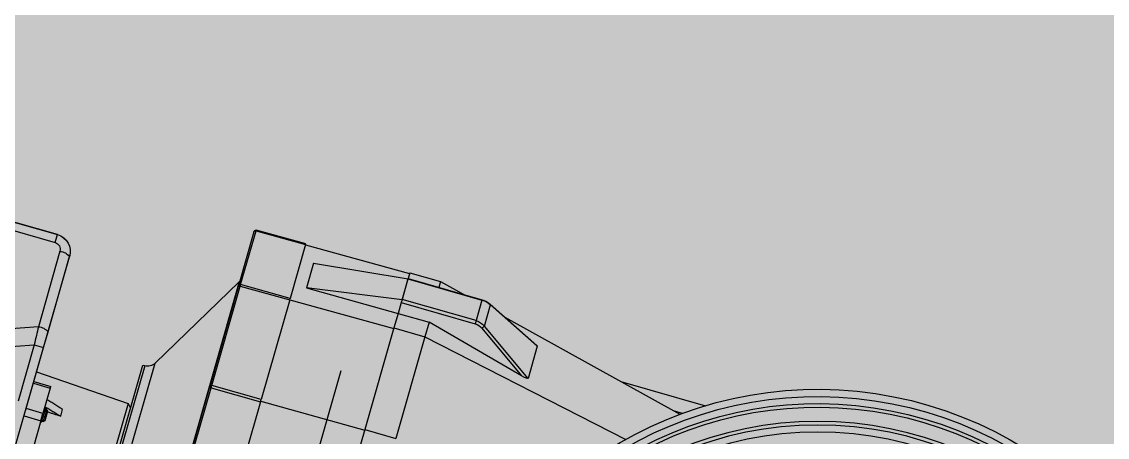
# Model space of a CAD drawing. Header units: millimetres. Extents: x -11451263 to 11578383104, y -507 to 1450429.
# Drawn here: x 12078075.9 to 12078319.1, y 1107343.2 to 1107436.4 of the extents above; entities that cross this region are included whole.
import ezdxf

# ---------------------------------------------------------------- set-up
doc = ezdxf.new("R2010")
doc.units = ezdxf.units.MM
doc.header["$MEASUREMENT"] = 0
doc.layers.get('0').update_dxf_attribs({"linetype": 'CONTINUOUS', "lineweight": 13})
doc.layers.get('Defpoints').update_dxf_attribs({"color": 5, "linetype": 'CONTINUOUS', "lineweight": 13})
doc.layers.add('KT-Net to mau', color=159, linetype='CONTINUOUS', lineweight=18)
doc.layers.add('SPE-MEP-Plumbing', color=90, linetype='CONTINUOUS', lineweight=0)
doc.layers.add('Thiet bi B boi', color=11, linetype='CONTINUOUS')

# ---------------------------------------------------------------- blocks, each defined once
blk = doc.blocks.new('BƠM BB 38774')
at = {"layer": 'Thiet bi B boi'}
for p, q in [((428495.27, 361740.49), (428487.86, 361738.77)), ((428495.27, 361740.49), (428495.27, 361738.77)), ((428504.27, 361740.49), (428495.27, 361740.49)), ((428504.27, 361740.49), (428504.27, 361738.77)), ((428534.47, 361739.98), (428504.27, 361740.24)), ((428534.47, 361740.24), (428548.88, 361740.11)), ((428534.47, 361740.09), (428534.47, 361740.24)), ((428548.88, 361739.96), (428534.47, 361740.09)), ((428534.47, 361740.09), (428534.47, 361724.37)), ((428548.88, 361724.26), (428548.88, 361739.96)), ((428549.37, 361739.61), (428549.37, 361739.5)), ((428549.37, 361739.5), (428549.37, 361723.8)), ((428480.05, 361738.08), (428464.27, 361730.52)), ((428480.15, 361738.2), (428464.47, 361730.69)), ((428480.05, 361731.88), (428480.05, 361738.08)), ((428504.27, 361738.77), (428482.72, 361738.77)), ((428482.72, 361738.77), (428482.72, 361738.69)), ((428482.72, 361738.69), (428482.72, 361732.69)), ((428504.27, 361738.69), (428482.72, 361738.69)), ((428504.27, 361738.77), (428504.27, 361738.75)), ((428530.92, 361735.61), (428504.27, 361738.75)), ((428504.27, 361732.63), (428504.27, 361738.75)), ((428504.27, 361738.69), (428504.27, 361732.69)), ((428475.2, 361735.83), (428420.63, 361723.16)), ((428530.92, 361735.61), (428530.92, 361728.42)), ((428464.27, 361721.1), (428480.05, 361731.88)), ((428464.27, 361730.52), (428464.27, 361730.53)), ((428464.27, 361730.52), (428464.27, 361721.1)), ((428480.59, 361731.11), (428466.27, 361721.32)), ((428482.72, 361732.69), (428482.72, 361731.78)), ((428482.72, 361732.69), (428504.27, 361732.69)), ((428504.27, 361731.78), (428482.72, 361731.78)), ((428504.27, 361732.63), (428530.92, 361728.42)), ((428504.27, 361732.63), (428504.27, 361732.62)), ((428504.27, 361732.62), (428504.27, 361731.78)), ((428504.27, 361731.78), (428504.27, 361728.64)), ((428439.08, 361727.44), (428414.41, 361727.44)), ((428439.06, 361727.44), (428414.42, 361727.44)), ((428466.27, 361721.32), (428495.27, 361728.64)), ((428495.27, 361728.64), (428495.27, 361724.43)), ((428504.27, 361728.64), (428495.27, 361728.64)), ((428504.27, 361728.64), (428504.27, 361724.43)), ((428530.92, 361728.42), (428504.27, 361728.57)), ((428495.27, 361724.43), (428433.25, 361712.22)), ((428495.27, 361724.43), (428495.27, 361694.75)), ((428504.27, 361724.43), (428495.27, 361724.43)), ((428504.27, 361724.43), (428504.27, 361694.75)), ((428534.47, 361724.37), (428548.88, 361724.26)), ((428534.47, 361723.93), (428534.47, 361724.37)), ((428565.83, 361696.49), (428549.44, 361724.87)), ((428549.44, 361724.87), (428549.44, 361668.7)), ((428420.01, 361723.62), (428422.59, 361723.62)), ((428534.47, 361723.99), (428504.27, 361724.22)), ((428548.88, 361723.83), (428534.47, 361723.93)), ((428534.47, 361723.93), (428534.47, 361694.89)), ((428548.88, 361694.82), (428548.88, 361723.83)), ((428549.37, 361723.8), (428549.37, 361723.47)), ((428549.37, 361723.47), (428549.37, 361694.46)), ((428698.4, 361723.62), (428602.05, 361723.62)), ((428602.08, 361721.32), (428602.08, 361723.62)), ((428602.08, 361723.62), (428698.37, 361723.62)), ((428698.37, 361721.32), (428602.08, 361721.32)), ((428464.27, 361721.09), (428464.27, 361721.1)), ((428597.08, 361696.66), (428597.08, 361718.62)), ((428597.08, 361601.74), (428597.08, 361718.61)), ((428600.08, 361719.32), (428600.08, 361697.35)), ((428515.27, 361708.78), (428515.27, 361567.78)), ((428600.08, 361697.35), (428613.95, 361692.26)), ((428504.27, 361694.75), (428495.27, 361694.75)), ((428504.27, 361694.75), (428504.27, 361684.59)), ((428534.47, 361694.46), (428504.27, 361694.61)), ((428534.47, 361694.89), (428548.88, 361694.82)), ((428534.47, 361694.24), (428534.47, 361694.89)), ((428548.88, 361694.17), (428534.47, 361694.24)), ((428534.47, 361694.24), (428534.47, 361678.98)), ((428548.88, 361669.26), (428548.88, 361694.17)), ((428549.37, 361694.46), (428549.37, 361693.98)), ((428549.37, 361693.98), (428549.37, 361668.77)), ((428565.83, 361573.49), (428565.83, 361696.49)), ((428568.97, 361694.99), (428568.43, 361694.99)), ((428568.43, 361694.99), (428568.43, 361574.99)), ((428568.97, 361574.99), (428568.97, 361694.99)), ((428597.08, 361692.17), (428597.08, 361696.66)), ((428597.08, 361601.74), (428597.08, 361692.17)), ((428599.81, 361692.17), (428597.08, 361692.17)), ((428612.21, 361687.62), (428599.81, 361692.17)), ((428599.81, 361692.17), (428599.81, 361675.71)), ((428597.08, 361685.07), (428569.97, 361683.59)), ((428569.97, 361683.59), (428568.97, 361682.47)), ((428569.97, 361683.59), (428569.97, 361669.35)), ((428597.08, 361682.19), (428592.17, 361682.19)), ((428592.17, 361681.72), (428592.17, 361682.19)), ((428592.17, 361681.72), (428592.17, 361674.35)), ((428597.08, 361681.72), (428592.17, 361681.72)), ((428587.17, 361674.94), (428587.17, 361676.89)), ((428591.8, 361675.99), (428591.5, 361675.68)), ((428591.36, 361675.54), (428591.07, 361675.26)), ((428591.07, 361675.26), (428591.07, 361672.5)), ((428591.87, 361674.65), (428591.87, 361674.73)), ((428592.17, 361672.2), (428592.17, 361674.35)), ((428592.17, 361674.35), (428597.08, 361674.35)), ((428591.07, 361672.5), (428591.58, 361672)), ((428592.09, 361671.7), (428592.09, 361671.7)), ((428592.17, 361672.2), (428592.17, 361664.55)), ((428597.08, 361672.2), (428592.17, 361672.2))]:
    blk.add_line(p, q, dxfattribs=at)
at = {"layer": 'Thiet bi B boi', "flags": 128}
for points in [[(428548.88, 361694.17), (428548.98, 361694.17), (428549.07, 361694.15), (428549.15, 361694.14), (428549.23, 361694.11), (428549.29, 361694.08), (428549.34, 361694.05), (428549.37, 361694.02), (428549.37, 361693.98)], [(428591.48, 361675.66), (428591.47, 361675.64), (428591.42, 361675.55), (428591.4, 361675.54), (428591.38, 361675.54), (428591.37, 361675.54), (428591.36, 361675.55)], [(428592.17, 361675.65), (428592.17, 361675.64), (428592.12, 361675.55), (428592.1, 361675.54), (428592.08, 361675.54), (428592.07, 361675.54), (428592.05, 361675.56), (428592.02, 361675.61), (428592.01, 361675.64), (428591.98, 361675.69), (428591.89, 361675.84), (428591.83, 361675.95), (428591.81, 361675.98), (428591.81, 361675.98)], [(428591.59, 361672), (428591.6, 361672.01), (428591.63, 361672.07), (428591.66, 361672.12), (428591.68, 361672.16), (428591.7, 361672.19), (428591.71, 361672.21), (428591.72, 361672.22), (428591.73, 361672.22), (428591.75, 361672.22), (428591.76, 361672.22), (428591.77, 361672.2), (428591.8, 361672.16), (428591.81, 361672.13), (428591.83, 361672.09), (428591.89, 361671.99), (428591.97, 361671.85), (428592.02, 361671.77), (428592.04, 361671.73), (428592.06, 361671.71), (428592.07, 361671.71), (428592.09, 361671.7)], [(428592.09, 361671.7), (428592.1, 361671.71), (428592.12, 361671.71), (428592.16, 361671.78), (428592.17, 361671.8)]]:
    blk.add_lwpolyline(points, dxfattribs=at)
at = {"layer": 'Thiet bi B boi'}
for radius in [100.75, 99.75, 97.75]:
    blk.add_circle((428355.27, 361634.99), radius, dxfattribs=at)
for centre, radius, start, end in [((428355.27, 361634.99), 109.75, 194.9702, 165.0298), ((428355.27, 361634.99), 107.75, 194.9702, 165.0298), ((428355.27, 361634.99), 105.75, 194.9702, 165.0298), ((428355.27, 361634.99), 104.75, 194.9702, 165.0298), ((428548.87, 361739.61), 0.5, 0, 89.5), ((428548.89, 361739.48), 0.482, 2.3297, 91.7032), ((428480.25, 361738.02), 0.203, 117.3669, 162.6394), ((428482.69, 361732.82), 5.95, 89.7097, 115.203), ((428404.13, 361679.02), 92.52, 34.2654, 34.8469), ((428548.89, 361723.78), 0.482, 2.3297, 91.7032), ((428549.87, 361725.12), 0.5, 180, 210), ((428548.94, 361723.39), 0.445, 11.3238, 97.6753), ((428602.08, 361718.62), 5, 90.0003, 180.0003), ((428602.08, 361719.32), 2, 90.0003, 180.0003), ((428599.37, 361715.56), 3.82, 79.3048, 126.7917), ((428599.37, 361693.6), 3.82, 79.3048, 126.7917), ((428548.94, 361694.38), 0.445, 11.3238, 97.6753), ((428568.43, 361697.99), 3, 210, 270)]:
    blk.add_arc(centre, radius, start, end, dxfattribs=at)
for centre, major_axis, ratio, start_param, end_param in [((428548.87, 361738.11), (0, 2), 0.000434, 5.890499, 6.283182), ((428482.72, 361734.72), (5, 0), 0.793928, 1.570796, 2.132408), ((428467.25, 361730.91), (2.98, 0.4), 0.129604, 2.762719, 3.113405), ((428482.72, 361727.42), (0, 5.27), 0.948919, 0, 0.561612), ((428482.72, 361727.43), (0, 4.35), 0.92054, 0, 0.561612), ((428548.87, 361722.41), (0, 2), 0.001236, 5.497806, 5.89049), ((428467.25, 361721.99), (2.97, 0.9), 0.120912, 3.11592, 4.338682), ((428602.08, 361718.57), (1.77, -4.74), 0.988937, 2.78829, 4.351803), ((428600.08, 361692.72), (1.03, 20.93), 0.011187, 1.348006, 1.597353), ((428548.87, 361693.4), (0, 2), 0.001849, 5.105107, 5.497791)]:
    blk.add_ellipse(centre, major_axis=major_axis, ratio=ratio, start_param=start_param, end_param=end_param, dxfattribs=at)
for points in [[(428587.17, 361676.89), (428592.17, 361678.38)], [(428592.17, 361676.36), (428587.17, 361674.94)], [(428587.17, 361674.94), (428591.07, 361675.04)], [(428591.87, 361674.65), (428591.87, 361674.65)]]:
    blk.add_open_spline(points, degree=1, dxfattribs=at)
for points, knots in [([(428591.87, 361674.65), (428591.87, 361674.63), (428591.87, 361674.54), (428591.87, 361674.45), (428591.86, 361674.38), (428591.86, 361674.37), (428591.86, 361674.36), (428591.86, 361674.36), (428591.86, 361674.36), (428591.86, 361674.36), (428591.86, 361674.36), (428591.86, 361674.36), (428591.85, 361674.36), (428591.85, 361674.36), (428591.85, 361674.38), (428591.84, 361674.43), (428591.83, 361674.52), (428591.8, 361674.73), (428591.77, 361674.97), (428591.72, 361675.24), (428591.68, 361675.43), (428591.63, 361675.58), (428591.59, 361675.67), (428591.54, 361675.71), (428591.51, 361675.7), (428591.49, 361675.67), (428591.48, 361675.65)], [0, 0, 0, 0, 0.027783, 0.083439, 0.090386, 0.09386, 0.0956, 0.096473, 0.096835, 0.097034, 0.097235, 0.097412, 0.097698, 0.098421, 0.1012, 0.112214, 0.156132, 0.191163, 0.331959, 0.435329, 0.541696, 0.645064, 0.75143, 0.854785, 0.961145, 1, 1, 1, 1]), ([(428591.8, 361675.98), (428591.81, 361675.98), (428591.81, 361675.99), (428591.82, 361675.93), (428591.83, 361675.82), (428591.85, 361675.65), (428591.86, 361675.42), (428591.87, 361675.12), (428591.87, 361674.87), (428591.87, 361674.73)], [0, 0, 0, 0, 0.073355, 0.217534, 0.361756, 0.510093, 0.655482, 0.805519, 1, 1, 1, 1]), ([(428591.36, 361675.54), (428591.36, 361675.54), (428591.37, 361675.55), (428591.37, 361675.52), (428591.39, 361675.45), (428591.4, 361675.32), (428591.41, 361675.16), (428591.42, 361674.95), (428591.43, 361674.72), (428591.44, 361674.46), (428591.46, 361674.18), (428591.47, 361673.89), (428591.48, 361673.59), (428591.49, 361673.29), (428591.5, 361673.01), (428591.52, 361672.75), (428591.53, 361672.52), (428591.54, 361672.33), (428591.55, 361672.17), (428591.56, 361672.06), (428591.57, 361672), (428591.58, 361672), (428591.58, 361672)], [0, 0, 0, 0, 0.013707, 0.060426, 0.113528, 0.168306, 0.219306, 0.271784, 0.322784, 0.375212, 0.427312, 0.480858, 0.534069, 0.588822, 0.642033, 0.696761, 0.750741, 0.806203, 0.861625, 0.918654, 0.974076, 1, 1, 1, 1]), ([(428591.87, 361674.73), (428591.87, 361674.62), (428591.89, 361674.38), (428591.91, 361673.98), (428591.93, 361673.55), (428591.95, 361673.13), (428591.97, 361672.75), (428592, 361672.41), (428592.02, 361672.12), (428592.04, 361671.9), (428592.06, 361671.76), (428592.08, 361671.7), (428592.09, 361671.71), (428592.09, 361671.71)], [0, 0, 0, 0, 0.078392, 0.179495, 0.281277, 0.38171, 0.478922, 0.576133, 0.676566, 0.778349, 0.879452, 0.977927, 1, 1, 1, 1]), ([(428591.87, 361674.65), (428591.87, 361674.57), (428591.88, 361674.36), (428591.9, 361673.98), (428591.93, 361673.55), (428591.95, 361673.13), (428591.97, 361672.75), (428591.99, 361672.41), (428592.01, 361672.12), (428592.04, 361671.9), (428592.06, 361671.76), (428592.08, 361671.7), (428592.08, 361671.71), (428592.09, 361671.71)], [0, 0, 0, 0, 0.060188, 0.163288, 0.26708, 0.369497, 0.468629, 0.567761, 0.670178, 0.77397, 0.877071, 0.977491, 1, 1, 1, 1])]:
    blk.add_open_spline(points, degree=3, knots=knots, dxfattribs=at)
blk = doc.blocks.new('A$C28B845C9')
at = {"layer": 'SPE-MEP-Plumbing', "xscale": -0.7999999999999999, "yscale": 0.8, "zscale": 0.8, "rotation": 344.0306489251268}
blk.add_blockref('BƠM BB 38774', (254798.62, -369061.21, 0), dxfattribs=at)
blk = doc.blocks.new('l3 hatch north')
at = {"true_color": 0xf28888}
h = blk.add_hatch(color=11, dxfattribs=at)
h.dxf.hatch_style = 1
edge = h.paths.add_edge_path()
edge.add_arc((12067777.96, 1591954.07), 10786.77, 116.688833, 139.659031, ccw=False)
edge.add_arc((12065362.28, 1597191.63), 5025.99, 80.17216, 118.90222, ccw=False)
edge.add_arc((12065360.23, 1597283.58), 4935.76, 51.15696, 79.96644, ccw=False)
edge.add_line((12068455.88, 1601127.89), (12074702.55, 1595959.96))
edge.add_arc((12078138.99, 1599771.03), 5131.61, 227.95899, 237.24787)
edge.add_line((12075362.76, 1595455.25), (12074102.63, 1593929.37))
edge.add_line((12074102.63, 1593929.37), (12080579.5, 1588580.52))
edge.add_arc((12078611.51, 1585300.34), 3825.25, -11.16173, 59.03781, ccw=False)
edge.add_line((12082364.41, 1584559.85), (12080860.2, 1579171.15))
edge.add_arc((12082407.8, 1578761.24), 1600.96, 165.16459, 253.77999)
edge.add_line((12081960.61, 1577224), (12083459.92, 1576800.34))
edge.add_line((12083459.92, 1576800.34), (12083913.78, 1578406.52))
edge.add_line((12083913.78, 1578406.52), (12085010.14, 1578096.72))
edge.add_line((12085010.14, 1578096.72), (12085064.52, 1578289.18))
edge.add_line((12085064.52, 1578289.18), (12087432.52, 1577620.05))
edge.add_line((12087432.52, 1577620.05), (12086925.35, 1575825.25))
edge.add_line((12086925.35, 1575825.25), (12111654.03, 1568830.2))
edge.add_line((12111654.03, 1568830.2), (12097509.92, 1572827.79))
edge.add_line((12097509.92, 1572827.79), (12096694, 1569943.29))
edge.add_line((12096694, 1569943.29), (12082642.29, 1573913.91))
edge.add_arc((12083458.06, 1576800.86), 3000, 230.44883, 254.22122, ccw=False)
edge.add_line((12081547.76, 1574487.7), (12079856.15, 1575884.69))
edge.add_line((12079856.15, 1575884.69), (12074206.97, 1580549.99))
edge.add_line((12074206.97, 1580549.99), (12074525.23, 1580935.38))
edge.add_line((12074525.23, 1580935.38), (12065810.18, 1588132.85))
edge.add_line((12065810.18, 1588132.85), (12050084.27, 1569085.9))
edge.add_line((12050084.27, 1569085.9), (12055250.35, 1564819.56))
edge.add_arc((12057430.84, 1567459.9), 3424.32, 230.44882, 313.33083)
edge.add_line((12059780.64, 1564969.04), (12061886.26, 1567515.47))
edge.add_line((12061886.26, 1567515.47), (12054098.59, 1573946.81))
edge.add_line((12054098.59, 1573946.81), (12055942.53, 1576179.62))
edge.add_line((12055942.53, 1576179.62), (12063730.2, 1569748.27))
edge.add_line((12063730.2, 1569748.27), (12067961.52, 1574871.94))
edge.add_line((12067961.52, 1574871.94), (12068886.78, 1574107.82))
edge.add_line((12068886.78, 1574107.82), (12074206.97, 1580549.99))
edge.add_line((12074206.97, 1580549.99), (12079856.15, 1575884.69))
edge.add_line((12079856.15, 1575884.69), (12081547.76, 1574487.7))
edge.add_arc((12083458.06, 1576800.86), 3000, 230.44883, 254.22122)
edge.add_line((12082642.29, 1573913.91), (12086108.5, 1572934.45))
edge.add_line((12086108.5, 1572934.45), (12084476.83, 1567056.48))
edge.add_line((12084476.83, 1567056.48), (12095035.21, 1564073.22))
edge.add_line((12095035.21, 1564073.22), (12097509.92, 1572827.79))
edge.add_line((12097509.92, 1572827.79), (12111654.03, 1568830.2))
edge.add_line((12111654.03, 1568830.2), (12109283.3, 1560469.19))
edge.add_arc((12093320.71, 1575918.59), 22214.59, 292.793496, 315.935987, ccw=False)
edge.add_arc((12093298.89, 1575950.5), 22252.46, 254.792624, 292.813462, ccw=False)
edge.add_arc((12089313.04, 1565438.09), 11116.08, 224.694292, 260.413304, ccw=False)
edge.add_line((12081410.96, 1557619.89), (12080681.18, 1558229.78))
edge.add_arc((12067930.29, 1542235.32), 20455.02, 51.437935, 56.069187)
edge.add_arc((12067984.14, 1542375.13), 20308.99, 55.975037, 81.903475)
edge.add_arc((12067930.29, 1542235.32), 20455.02, 81.809325, 105.631304)
edge.add_arc((12067938.79, 1542214.18), 20477.66, 105.638269, 128.716096)
edge.add_line((12055130.79, 1558191.98), (12046773.06, 1565076.38))
edge.add_line((12046773.06, 1565076.38), (12043207.18, 1560758.5))
edge.add_line((12043207.18, 1560758.5), (12045674.56, 1558720.84))
edge.add_line((12045674.56, 1558720.84), (12047075.45, 1560417.16))
edge.add_line((12047075.45, 1560417.16), (12052958.18, 1555559.07))
edge.add_line((12052958.18, 1555559.07), (12049171.29, 1550969.88))
edge.add_line((12049171.29, 1550969.88), (12047185.11, 1548562.9))
edge.add_arc((12038306.35, 1559726.13), 14263.6, 285.19234, 308.497261, ccw=False)
edge.add_line((12042044.27, 1545961.02), (12033444.61, 1542693.7))
edge.add_arc((12032076.87, 1546537.06), 4079.48, 184.64306, 289.5892, ccw=False)
edge.add_arc((12089443.33, 1544277.48), 61462.84, 171.7570062, 178.2011574, ccw=False)
edge.add_arc((12090395.2, 1544187.72), 62417.77, 165.1780988, 171.8007352, ccw=False)
edge.add_arc((12070027.31, 1550023.57), 41236.95, 159.167013, 165.777288, ccw=False)
edge.add_arc((12037505.71, 1561823.84), 6666.57, 146.372654, 154.543605, ccw=False)
edge.add_line((12031954.75, 1565515.71), (12037146.87, 1571794.02))
edge.add_line((12037146.87, 1571794.02), (12039596.78, 1574760.6))
edge.add_arc((12040213.7, 1574251.19), 800.05, 50.45444, 140.4522, ccw=False)
edge.add_line((12040723.08, 1574868.13), (12041981.89, 1573828.55))
edge.add_arc((12042393.29, 1574455.74), 750.08, 236.73741, 318.61248)
edge.add_line((12042956.04, 1573959.83), (12047186.29, 1579082.21))
edge.add_arc((12045700.6, 1579824.37), 1660.74, 333.4561, 379.35022)
edge.add_arc((12051091.76, 1582096.74), 4194.09, 142.31596, 204.24266, ccw=False)
edge.add_line((12047772.58, 1584660.61), (12047967.93, 1584897.15))
edge.add_line((12047967.93, 1584897.15), (12059556.23, 1598936.73))

msp = doc.modelspace()

# ---------------------------------------------------------------- block references
at = {"layer": 'Defpoints'}
msp.add_blockref('A$C28B845C9', (12073319.99, 1103903.74), dxfattribs=at)
at = {"layer": 'KT-Net to mau'}
msp.add_blockref('l3 hatch north', (-23551.5, -459267, 0), dxfattribs=at)

doc.saveas('drawing.dxf')
